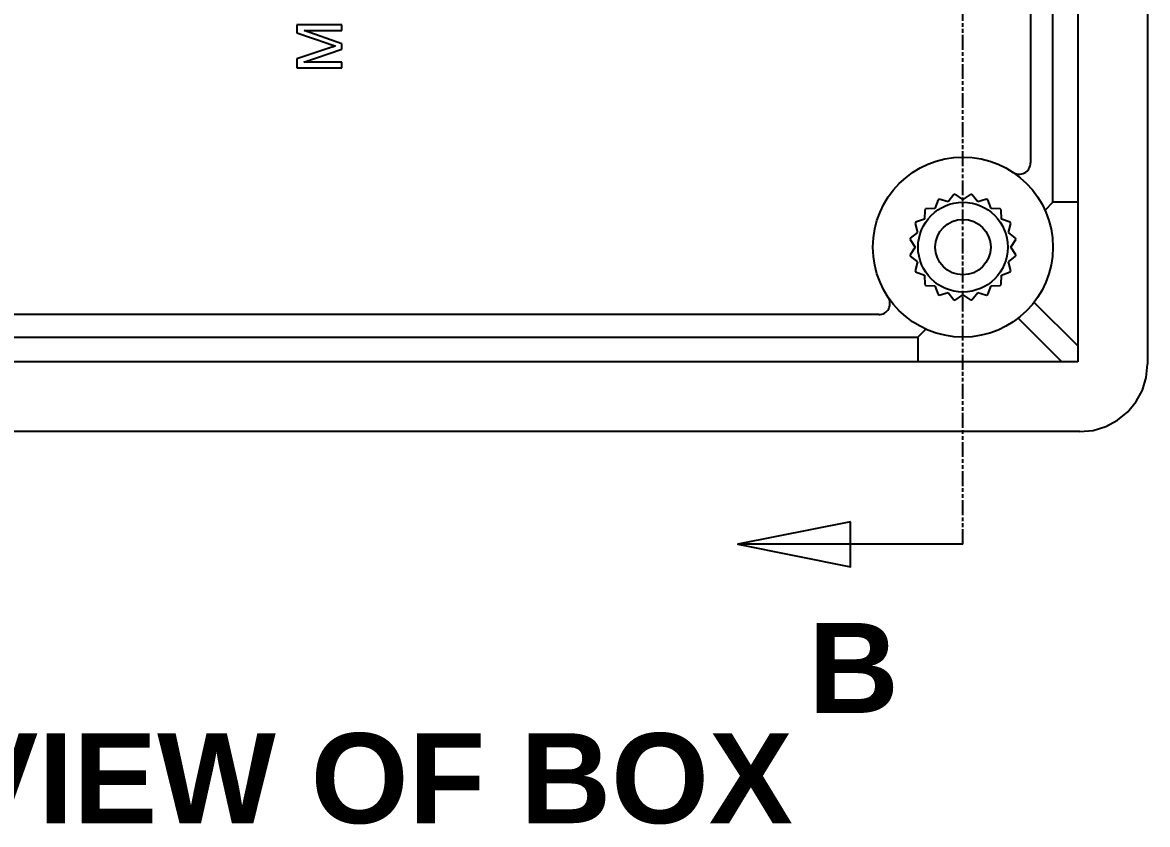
# Model space of a CAD drawing. Extents: x 13 to 546, y 6 to 425.
# Drawn here: x 160.46 to 210.45, y 315.93 to 351.57 of the extents above; entities that cross this region are included whole.
import ezdxf

# ---------------------------------------------------------------- set-up
doc = ezdxf.new("R2010")
doc.units = 0
doc.linetypes.add('DOUBLE_DASH_CHAIN', pattern=[1.2403, 0.6614, -0.0827, 0.1654, -0.0827, 0.1654, -0.0827])
for name, color, linetype in [('SECTION_LINE__ANSI_', 7, 'DOUBLE_DASH_CHAIN'), ('SYMBOL__ANSI_', 7, 'CONTINUOUS'), ('VISIBLE__ANSI_', 7, 'CONTINUOUS')]:
    doc.layers.add(name, color=color, linetype=linetype)
doc.styles.add('TEXT_STYLE62', font='ARIALBD.TTF')

# ---------------------------------------------------------------- blocks, each defined once
blk = doc.blocks.new('2DTRANSSECTION1')
at = {"layer": 'SECTION_LINE__ANSI_', "linetype": 'DOUBLE_DASH_CHAIN'}
blk.add_line((202.253, 328.384), (202.253, 394.384), dxfattribs=at)
at = {"layer": 'SECTION_LINE__ANSI_'}
blk.add_line((202.253, 328.384), (202.253, 329.754), dxfattribs=at)
at = {"layer": 'SECTION_LINE__ANSI_', "linetype": 'CONTINUOUS'}
for p, q in [((197.253, 329.384), (192.253, 328.384)), ((197.253, 327.384), (197.253, 329.384)), ((197.253, 328.384), (192.253, 328.384)), ((192.253, 328.384), (197.253, 327.384)), ((202.253, 328.384), (197.253, 328.384))]:
    blk.add_line(p, q, dxfattribs=at)
at = {"layer": 'SECTION_LINE__ANSI_', "linetype": 'CONTINUOUS', "flags": 128}
blk.add_lwpolyline([(197.253, 329.384), (192.253, 328.384), (197.253, 327.384), (197.253, 329.384)], dxfattribs=at)
at = {"layer": 'SECTION_LINE__ANSI_'}
blk.add_solid([(197.253, 329.384), (192.253, 328.384), (197.253, 327.384), (197.253, 329.384)], dxfattribs=at)
at = {"layer": 'SECTION_LINE__ANSI_', "linetype": 'CONTINUOUS', "style": 'TEXT_STYLE62'}
blk.add_text('B', height=4, dxfattribs=at).set_placement((195.371, 320.884))

msp = doc.modelspace()

# ---------------------------------------------------------------- linework, layer by layer
at = {"layer": 'VISIBLE__ANSI_'}
for p, q in [((207.353, 386.284), (207.353, 336.484)), ((210.453, 386.384), (210.453, 336.383)), ((206.253, 343.584), (206.253, 379.184)), ((205.253, 377.442), (205.253, 345.325)), ((174.66, 351.463), (172.66, 351.463)), ((172.66, 351.463), (172.66, 351.108)), ((174.66, 351.208), (174.66, 351.463)), ((172.66, 351.108), (174.052, 350.627)), ((174.66, 350.624), (172.986, 351.208)), ((172.986, 351.208), (174.66, 351.208)), ((174.66, 350.387), (174.66, 350.624)), ((174.076, 350.425), (172.66, 349.951)), ((172.66, 349.951), (172.66, 349.553)), ((172.957, 349.807), (174.66, 350.387)), ((172.66, 349.553), (174.66, 349.553)), ((174.66, 349.807), (172.957, 349.807)), ((174.66, 349.553), (174.66, 349.807)), ((202.253, 343.704), (201.909, 343.933)), ((202.596, 343.933), (202.253, 343.704)), ((201.15, 343.687), (201.006, 343.299)), ((201.597, 343.601), (201.2, 343.712)), ((201.853, 343.925), (201.597, 343.601)), ((202.908, 343.601), (202.652, 343.925)), ((203.306, 343.712), (202.908, 343.601)), ((203.499, 343.299), (203.356, 343.687)), ((206.253, 343.584), (205.899, 343.229)), ((207.353, 343.584), (206.253, 343.584)), ((200.554, 343.243), (200.537, 342.83)), ((201.006, 343.299), (200.594, 343.283)), ((203.912, 343.283), (203.499, 343.299)), ((203.969, 342.83), (203.952, 343.243)), ((200.124, 342.636), (200.236, 342.239)), ((200.537, 342.83), (200.15, 342.687)), ((204.356, 342.687), (203.969, 342.83)), ((204.27, 342.239), (204.382, 342.636)), ((200.236, 342.239), (199.912, 341.983)), ((204.594, 341.983), (204.27, 342.239)), ((199.903, 341.927), (200.132, 341.584)), ((200.132, 341.584), (199.903, 341.24)), ((204.374, 341.584), (204.603, 341.927)), ((204.603, 341.24), (204.374, 341.584)), ((199.912, 341.184), (200.236, 340.928)), ((204.27, 340.928), (204.594, 341.184)), ((200.236, 340.928), (200.124, 340.531)), ((200.15, 340.48), (200.537, 340.337)), ((203.969, 340.337), (204.356, 340.48)), ((204.382, 340.531), (204.27, 340.928)), ((200.537, 340.337), (200.554, 339.924)), ((203.952, 339.924), (203.969, 340.337)), ((200.594, 339.884), (201.006, 339.868)), ((201.006, 339.868), (201.15, 339.48)), ((201.2, 339.455), (201.597, 339.566)), ((201.597, 339.566), (201.853, 339.242)), ((201.909, 339.234), (202.253, 339.463)), ((202.253, 339.463), (202.596, 339.234)), ((202.652, 339.242), (202.908, 339.566)), ((202.908, 339.566), (203.306, 339.455)), ((203.356, 339.48), (203.499, 339.868)), ((203.499, 339.868), (203.912, 339.884)), ((207.353, 337.191), (205.413, 339.131)), ((198.511, 338.584), (141.394, 338.584)), ((200.607, 337.938), (200.253, 337.584)), ((204.706, 338.424), (206.646, 336.484)), ((139.653, 337.584), (200.253, 337.584)), ((200.253, 337.584), (200.253, 336.484)), ((207.353, 336.484), (132.553, 336.484)), ((207.453, 333.384), (132.453, 333.384))]:
    msp.add_line(p, q, dxfattribs=at)
at = {"layer": 'VISIBLE__ANSI_', "flags": 128}
for points in [[(174.052, 350.627), (174.064, 350.623), (174.077, 350.619), (174.09, 350.614), (174.104, 350.61), (174.117, 350.605), (174.13, 350.6), (174.143, 350.596), (174.157, 350.591), (174.17, 350.587), (174.183, 350.582), (174.197, 350.578), (174.21, 350.573), (174.223, 350.569), (174.236, 350.565), (174.249, 350.56), (174.262, 350.556), (174.276, 350.552), (174.29, 350.547), (174.303, 350.542), (174.317, 350.538), (174.331, 350.533), (174.345, 350.529), (174.358, 350.525), (174.372, 350.521)], [(174.372, 350.521), (174.36, 350.517), (174.347, 350.513), (174.334, 350.509), (174.321, 350.505), (174.309, 350.501), (174.296, 350.497), (174.283, 350.492), (174.27, 350.488), (174.258, 350.484), (174.246, 350.481), (174.234, 350.477), (174.222, 350.473), (174.21, 350.469), (174.198, 350.465), (174.185, 350.461), (174.173, 350.457), (174.161, 350.453), (174.149, 350.449), (174.136, 350.445), (174.124, 350.441), (174.112, 350.437), (174.1, 350.433), (174.088, 350.429), (174.076, 350.425)]]:
    msp.add_lwpolyline(points, dxfattribs=at)
at = {"layer": 'VISIBLE__ANSI_'}
msp.add_lwpolyline([(207.453, 333.384), (208.038, 333.441), (208.601, 333.612), (209.12, 333.889), (209.574, 334.262), (209.947, 334.717), (210.225, 335.235), (210.395, 335.798), (210.453, 336.383)], dxfattribs=at)
for radius in [4, 1.994, 1.232]:
    msp.add_circle((202.253, 341.584), radius, dxfattribs=at)
for centre, radius, start, end in [((204.753, 345.325), 0.5, 236.251, 0), ((202.253, 341.584), 2.375, 98.3171, 99.6829), ((202.253, 341.584), 2.375, 80.3171, 81.6829), ((202.253, 341.584), 2.375, 116.3171, 117.6829), ((202.253, 341.584), 2.375, 62.3171, 63.6829), ((202.253, 341.584), 2.375, 134.3171, 135.6829), ((202.253, 341.584), 2.375, 44.3171, 45.6829), ((202.253, 341.584), 2.375, 152.3171, 153.6829), ((202.253, 341.584), 2.375, 26.3171, 27.6829), ((202.253, 341.584), 2.375, 170.3171, 171.6829), ((202.253, 341.584), 2.375, 8.3171, 9.6829), ((202.253, 341.584), 2.375, 188.3171, 189.6829), ((202.253, 341.584), 2.375, 350.3171, 351.6829), ((202.253, 341.584), 2.375, 206.3171, 207.6829), ((202.253, 341.584), 2.375, 332.3171, 333.6829), ((202.253, 341.584), 2.375, 224.3171, 225.6829), ((202.253, 341.584), 2.375, 242.3171, 243.6829), ((202.253, 341.584), 2.375, 296.3171, 297.6829), ((202.253, 341.584), 2.375, 314.3171, 315.6829), ((198.511, 339.084), 0.5, 270, 33.749), ((202.253, 341.584), 2.375, 260.3171, 261.6829), ((202.253, 341.584), 2.375, 278.3171, 279.6829)]:
    msp.add_arc(centre, radius, start, end, dxfattribs=at)

# ---------------------------------------------------------------- block references
at = {"layer": 'SECTION_LINE__ANSI_'}
msp.add_blockref('2DTRANSSECTION1', (0, 0), dxfattribs=at)

# ---------------------------------------------------------------- texts
at = {"layer": 'SYMBOL__ANSI_', "linetype": 'CONTINUOUS', "style": 'TEXT_STYLE62'}
msp.add_text('TOP VIEW OF BOX', height=4, dxfattribs=at).set_placement((144.402, 315.984))

doc.saveas('drawing.dxf')
